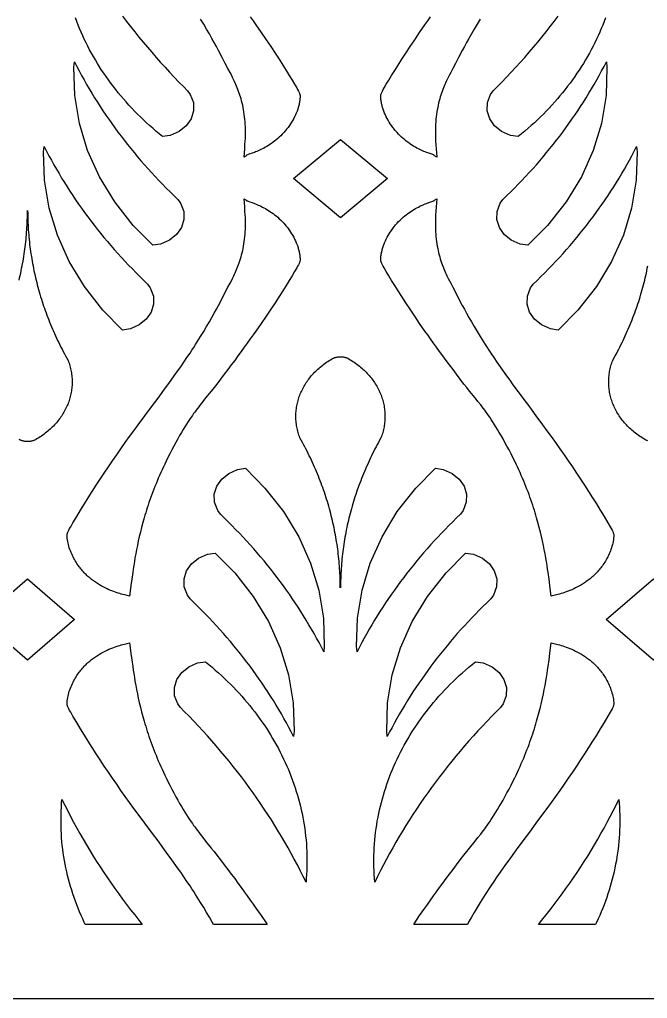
# Model space of a CAD drawing. Extents: x -412 to 412, y -418 to 418.
# Drawn here: x -3.2 to 251, y -417.5 to -21.1 of the extents above; entities that cross this region are included whole.
import ezdxf

# ---------------------------------------------------------------- set-up
doc = ezdxf.new("R2010")
doc.units = 0
doc.layers.add('LAYER_1', color=18, linetype='CONTINUOUS')

msp = doc.modelspace()

# ---------------------------------------------------------------- linework, layer by layer
at = {"layer": 'LAYER_1'}
for points in [[(-412.5, -417.5), (412.5, -417.5), (412.5, 417.5), (-412.5, 417.5)], [(19.93, -40.05), (20.9, -41.88), (21.89, -43.7), (22.9, -45.52), (23.93, -47.33), (24.98, -49.13), (26.06, -50.92), (27.15, -52.7), (28.26, -54.47), (29.4, -56.23), (30.55, -57.98), (31.72, -59.72), (32.92, -61.46), (34.13, -63.18), (35.37, -64.89), (36.62, -66.6), (37.89, -68.29), (39.19, -69.97), (40.5, -71.64), (41.83, -73.3), (43.18, -74.96), (44.55, -76.6), (45.94, -78.22), (47.35, -79.84), (48.78, -81.45), (50.23, -83.04), (51.69, -84.63), (53.18, -86.2), (54.68, -87.76), (56.2, -89.31), (57.74, -90.85), (59.3, -92.37), (60.88, -93.96), (61.94, -95.43), (63.23, -98.76), (63.32, -102.07), (62.32, -105.27), (60.34, -108.13), (57.49, -110.44), (53.89, -112.01), (50.72, -112.48), (42.8, -104.5), (35.28, -94.92), (29.11, -84.76), (24.34, -74.12), (21, -63.11), (19.13, -51.82), (18.76, -40.36), (18.99, -38.2)], [(234.64, -40.36), (234.28, -51.82), (232.41, -63.11), (229.07, -74.12), (224.3, -84.76), (218.13, -94.92), (210.61, -104.5), (202.68, -112.48), (199.52, -112.01), (195.92, -110.44), (193.07, -108.13), (191.09, -105.27), (190.09, -102.07), (190.18, -98.76), (191.47, -95.43), (192.53, -93.96), (194.11, -92.37), (195.67, -90.85), (197.21, -89.31), (198.73, -87.76), (200.23, -86.2), (201.72, -84.63), (203.18, -83.04), (204.63, -81.45), (206.06, -79.84), (207.47, -78.22), (208.86, -76.6), (210.23, -74.96), (211.58, -73.3), (212.91, -71.64), (214.22, -69.97), (215.52, -68.29), (216.79, -66.6), (218.04, -64.89), (219.28, -63.18), (220.49, -61.46), (221.69, -59.72), (222.86, -57.98), (224.01, -56.23), (225.15, -54.47), (226.26, -52.7), (227.35, -50.92), (228.43, -49.13), (229.48, -47.33), (230.51, -45.52), (231.52, -43.7), (232.51, -41.88), (233.48, -40.05), (234.42, -38.2)], [(145.77, -85.48), (126.7, -101.39), (107.64, -85.48), (126.7, -69.57)], [(7.69, -74.36), (8.66, -76.19), (9.64, -78.02), (10.65, -79.83), (11.69, -81.64), (12.74, -83.44), (13.81, -85.23), (14.9, -87.01), (16.02, -88.78), (17.15, -90.54), (18.3, -92.3), (19.48, -94.04), (20.67, -95.77), (21.89, -97.49), (23.12, -99.21), (24.37, -100.91), (25.65, -102.6), (26.94, -104.29), (28.25, -105.96), (29.59, -107.62), (30.94, -109.27), (32.31, -110.91), (33.7, -112.54), (35.11, -114.16), (36.53, -115.76), (37.98, -117.36), (39.45, -118.94), (40.93, -120.51), (42.44, -122.08), (43.96, -123.62), (45.5, -125.16), (47.06, -126.69), (48.63, -128.27), (49.69, -129.75), (50.99, -133.07), (51.07, -136.39), (50.07, -139.59), (48.09, -142.45), (45.25, -144.76), (41.64, -146.32), (38.48, -146.79), (30.55, -138.81), (23.03, -129.23), (16.87, -119.07), (12.09, -108.44), (8.75, -97.42), (6.88, -86.14), (6.52, -74.67), (6.74, -72.52)], [(246.89, -74.67), (246.53, -86.14), (244.66, -97.42), (241.31, -108.44), (236.54, -119.07), (230.38, -129.23), (222.86, -138.81), (214.93, -146.79), (211.77, -146.32), (208.16, -144.76), (205.32, -142.45), (203.34, -139.59), (202.34, -136.39), (202.42, -133.07), (203.72, -129.75), (204.78, -128.27), (206.35, -126.69), (207.91, -125.16), (209.45, -123.62), (210.97, -122.08), (212.48, -120.51), (213.96, -118.94), (215.43, -117.36), (216.87, -115.76), (218.3, -114.16), (219.71, -112.54), (221.1, -110.91), (222.47, -109.27), (223.82, -107.62), (225.16, -105.96), (226.47, -104.29), (227.76, -102.6), (229.04, -100.91), (230.29, -99.21), (231.52, -97.49), (232.74, -95.77), (233.93, -94.04), (235.11, -92.3), (236.26, -90.54), (237.39, -88.78), (238.51, -87.01), (239.6, -85.23), (240.67, -83.44), (241.72, -81.64), (242.75, -79.83), (243.76, -78.02), (244.75, -76.19), (245.72, -74.36), (246.67, -72.52)], [(88.17, -93.91), (88.38, -94.04), (88.56, -94.16), (88.69, -94.26), (88.73, -94.31), (88.77, -94.35), (88.78, -94.39), (88.77, -94.42), (88.75, -94.45), (88.71, -94.47), (89.33, -94.66), (90.08, -94.9), (90.92, -95.19), (91.86, -95.54), (92.37, -95.73), (92.89, -95.95), (93.42, -96.18), (93.97, -96.43), (94.54, -96.7), (95.12, -96.99), (95.71, -97.3), (96.31, -97.63), (96.92, -97.99), (97.54, -98.36), (98.16, -98.76), (98.79, -99.19), (99.41, -99.64), (100.04, -100.11), (100.67, -100.61), (101.3, -101.14), (101.92, -101.7), (102.54, -102.28), (103.15, -102.9), (103.76, -103.55), (104.35, -104.22), (104.64, -104.57), (104.93, -104.93), (105.22, -105.3), (105.5, -105.67), (105.78, -106.06), (106.06, -106.45), (106.52, -107.12), (106.96, -107.82), (107.38, -108.52), (107.78, -109.24), (108.16, -109.97), (108.51, -110.72), (108.84, -111.47), (109.14, -112.23), (109.28, -112.61), (109.41, -113), (109.54, -113.38), (109.65, -113.77), (109.76, -114.16), (109.86, -114.55), (109.96, -114.95), (110.04, -115.34), (110.11, -115.73), (110.18, -116.13), (110.23, -116.52), (110.28, -116.92), (110.31, -117.31), (110.34, -117.71), (110.36, -118.11), (110.36, -118.5), (110.35, -118.68), (110.32, -118.88), (110.26, -119.09), (110.19, -119.31), (110.1, -119.55), (109.99, -119.81), (109.86, -120.08), (109.71, -120.36), (109.38, -120.97), (109, -121.63), (108.12, -123.14), (107.1, -124.85), (105.97, -126.72), (104.72, -128.75), (103.35, -130.93), (101.86, -133.26), (100.24, -135.75), (98.49, -138.39), (96.62, -141.18), (94.61, -144.11), (92.47, -147.2), (91.34, -148.79), (90.19, -150.42), (89, -152.09), (87.77, -153.79), (86.51, -155.53), (85.21, -157.3), (83.88, -159.11), (82.51, -160.95), (81.1, -162.83), (79.66, -164.74), (78.18, -166.69), (76.66, -168.66), (75.55, -170.09), (74.42, -171.5), (72.13, -174.31), (71, -175.72), (69.87, -177.14), (69.32, -177.86), (68.77, -178.57), (68.23, -179.3), (67.7, -180.02), (67.24, -180.67), (66.75, -181.38), (66.22, -182.15), (65.65, -183), (65.05, -183.91), (64.42, -184.9), (63.75, -185.95), (63.06, -187.08), (62.34, -188.27), (61.6, -189.54), (60.83, -190.88), (60.05, -192.3), (59.24, -193.78), (58.41, -195.34), (57.56, -196.98), (56.7, -198.69), (56.12, -199.88), (55.55, -201.06), (55, -202.23), (54.46, -203.39), (53.95, -204.54), (53.44, -205.69), (52.95, -206.83), (52.48, -207.95), (52.02, -209.07), (51.57, -210.19), (51.14, -211.29), (50.72, -212.38), (50.32, -213.47), (49.93, -214.54), (49.55, -215.61), (49.18, -216.67), (48.83, -217.71), (48.49, -218.75), (48.16, -219.78), (47.84, -220.8), (47.54, -221.81), (47.24, -222.81), (46.68, -224.78), (46.16, -226.71), (45.69, -228.6), (45.24, -230.44), (44.84, -232.24), (44.46, -234), (44.12, -235.72), (43.8, -237.38), (43.51, -239.01), (43.25, -240.58), (43, -242.11), (42.78, -243.59), (42.58, -245.02), (42.21, -247.74), (41.89, -250.24), (41.6, -252.54), (41.31, -254.61), (40.33, -254.38), (39.21, -254.1), (38.6, -253.93), (37.97, -253.75), (37.31, -253.56), (36.63, -253.35), (35.93, -253.11), (35.22, -252.86), (34.48, -252.59), (33.73, -252.29), (32.97, -251.97), (32.2, -251.63), (31.43, -251.26), (30.64, -250.86), (29.86, -250.43), (29.07, -249.98), (28.28, -249.49), (27.5, -248.97), (27.11, -248.7), (26.72, -248.42), (26.33, -248.14), (25.94, -247.84), (25.56, -247.54), (25.18, -247.22), (24.8, -246.9), (24.43, -246.57), (24.06, -246.23), (23.69, -245.87), (23.33, -245.51), (22.97, -245.14), (22.61, -244.76), (22.26, -244.37), (21.92, -243.97), (21.58, -243.56), (21.25, -243.14), (20.92, -242.71), (20.59, -242.27), (20.28, -241.81), (19.97, -241.35), (19.67, -240.88), (19.37, -240.39), (19.08, -239.89), (18.76, -239.3), (18.45, -238.71), (18.15, -238.11), (17.87, -237.49), (17.6, -236.88), (17.35, -236.25), (17.12, -235.62), (16.91, -234.99), (16.71, -234.35), (16.54, -233.71), (16.39, -233.06), (16.26, -232.41), (16.16, -231.76), (16.08, -231.11), (16.03, -230.45), (16.01, -229.8), (16.02, -229.61), (16.05, -229.4), (16.11, -229.17), (16.19, -228.94), (16.28, -228.68), (16.4, -228.41), (16.54, -228.12), (16.69, -227.82), (17.05, -227.18), (17.46, -226.47), (18.4, -224.86), (19.92, -222.31), (21.46, -219.77), (23.01, -217.23), (24.59, -214.71), (26.18, -212.2), (27.8, -209.69), (29.43, -207.2), (31.08, -204.71), (32.74, -202.23), (34.42, -199.76), (36.12, -197.3), (37.83, -194.85), (39.56, -192.41), (41.3, -189.98), (43.06, -187.56), (44.82, -185.14), (47.49, -181.54), (50.16, -177.94), (52.83, -174.34), (55.49, -170.74), (56.81, -168.93), (58.13, -167.12), (59.44, -165.3), (60.74, -163.48), (62.02, -161.66), (63.3, -159.82), (64.56, -157.98), (65.8, -156.13), (66.57, -154.97), (67.32, -153.84), (68.04, -152.72), (68.74, -151.62), (70.08, -149.48), (71.34, -147.41), (72.51, -145.43), (73.62, -143.54), (74.65, -141.72), (75.61, -140), (76.5, -138.36), (77.33, -136.81), (78.82, -133.98), (80.09, -131.53), (81.17, -129.46), (82.03, -127.85), (82.53, -126.91), (83.05, -125.89), (83.58, -124.79), (83.86, -124.21), (84.13, -123.6), (84.4, -122.98), (84.68, -122.33), (84.95, -121.66), (85.22, -120.97), (85.48, -120.25), (85.74, -119.52), (85.99, -118.76), (86.24, -117.98), (86.47, -117.18), (86.7, -116.36), (86.92, -115.51), (87.12, -114.64), (87.31, -113.75), (87.49, -112.84), (87.65, -111.9), (87.79, -110.94), (87.92, -109.96), (88.03, -108.96), (88.11, -107.93), (88.18, -106.88), (88.22, -106.05), (88.24, -105.23), (88.26, -104.4), (88.26, -103.57), (88.24, -102.74), (88.22, -101.92), (88.2, -101.09), (88.16, -100.26), (88.06, -98.61), (87.95, -96.95), (87.69, -93.65)], [(165.46, -96.95), (165.34, -98.61), (165.25, -100.26), (165.21, -101.09), (165.18, -101.92), (165.16, -102.74), (165.15, -103.57), (165.15, -104.4), (165.16, -105.23), (165.19, -106.05), (165.23, -106.88), (165.29, -107.93), (165.38, -108.96), (165.49, -109.96), (165.62, -110.94), (165.76, -111.9), (165.92, -112.84), (166.1, -113.75), (166.29, -114.64), (166.49, -115.51), (166.71, -116.36), (166.93, -117.18), (167.17, -117.98), (167.42, -118.76), (167.67, -119.52), (167.93, -120.25), (168.19, -120.97), (168.46, -121.66), (168.73, -122.33), (169, -122.98), (169.28, -123.6), (169.55, -124.21), (169.83, -124.79), (170.36, -125.89), (170.88, -126.91), (171.38, -127.85), (172.24, -129.46), (173.32, -131.53), (174.59, -133.98), (176.07, -136.81), (176.91, -138.36), (177.8, -140), (178.76, -141.72), (179.79, -143.54), (180.89, -145.43), (182.07, -147.41), (183.33, -149.48), (184.67, -151.62), (185.37, -152.72), (186.09, -153.84), (186.84, -154.97), (187.6, -156.13), (188.85, -157.98), (190.11, -159.82), (191.39, -161.66), (192.67, -163.48), (193.97, -165.3), (195.28, -167.12), (196.59, -168.93), (197.92, -170.74), (200.58, -174.34), (203.25, -177.94), (205.92, -181.54), (208.58, -185.14), (210.35, -187.56), (212.11, -189.98), (213.85, -192.41), (215.58, -194.85), (217.29, -197.3), (218.99, -199.76), (220.67, -202.23), (222.33, -204.71), (223.98, -207.2), (225.61, -209.69), (227.23, -212.2), (228.82, -214.71), (230.4, -217.23), (231.95, -219.77), (233.49, -222.31), (235.01, -224.86), (235.95, -226.47), (236.36, -227.18), (236.72, -227.82), (236.87, -228.12), (237.01, -228.41), (237.12, -228.68), (237.22, -228.94), (237.3, -229.17), (237.36, -229.4), (237.39, -229.61), (237.4, -229.8), (237.38, -230.45), (237.33, -231.11), (237.25, -231.76), (237.15, -232.41), (237.02, -233.06), (236.87, -233.71), (236.7, -234.35), (236.5, -234.99), (236.29, -235.62), (236.06, -236.25), (235.81, -236.88), (235.54, -237.49), (235.26, -238.11), (234.96, -238.71), (234.65, -239.3), (234.33, -239.89), (234.04, -240.39), (233.74, -240.88), (233.44, -241.35), (233.13, -241.81), (232.82, -242.27), (232.49, -242.71), (232.16, -243.14), (231.83, -243.56), (231.49, -243.97), (231.14, -244.37), (230.79, -244.76), (230.44, -245.14), (230.08, -245.51), (229.72, -245.87), (229.35, -246.23), (228.98, -246.57), (228.6, -246.9), (228.23, -247.22), (227.85, -247.54), (227.46, -247.84), (227.08, -248.14), (226.69, -248.42), (226.3, -248.7), (225.91, -248.97), (225.13, -249.49), (224.34, -249.98), (223.55, -250.43), (222.77, -250.86), (221.98, -251.26), (221.21, -251.63), (220.44, -251.97), (219.68, -252.29), (218.93, -252.59), (218.19, -252.86), (217.48, -253.11), (216.78, -253.35), (216.1, -253.56), (215.44, -253.75), (214.81, -253.93), (214.2, -254.1), (213.08, -254.38), (212.09, -254.61), (211.81, -252.54), (211.52, -250.24), (211.2, -247.74), (210.83, -245.02), (210.63, -243.59), (210.4, -242.11), (210.16, -240.58), (209.9, -239.01), (209.61, -237.38), (209.29, -235.72), (208.95, -234), (208.57, -232.24), (208.16, -230.44), (207.72, -228.6), (207.24, -226.71), (206.73, -224.78), (206.17, -222.81), (205.87, -221.81), (205.57, -220.8), (205.25, -219.78), (204.92, -218.75), (204.58, -217.71), (204.22, -216.67), (203.86, -215.61), (203.48, -214.54), (203.09, -213.47), (202.69, -212.38), (202.27, -211.29), (201.84, -210.19), (201.39, -209.07), (200.93, -207.95), (200.46, -206.83), (199.97, -205.69), (199.46, -204.54), (198.94, -203.39), (198.41, -202.23), (197.86, -201.06), (197.29, -199.88), (196.71, -198.69), (195.85, -196.98), (195, -195.34), (194.17, -193.78), (193.36, -192.3), (192.57, -190.88), (191.81, -189.54), (191.06, -188.27), (190.35, -187.08), (189.66, -185.95), (188.99, -184.9), (188.36, -183.91), (187.76, -183), (187.19, -182.15), (186.66, -181.38), (186.16, -180.67), (185.71, -180.02), (185.18, -179.3), (184.64, -178.57), (184.09, -177.86), (183.54, -177.14), (182.41, -175.72), (181.28, -174.31), (178.99, -171.5), (177.86, -170.09), (176.75, -168.66), (175.23, -166.69), (173.75, -164.74), (172.31, -162.83), (170.9, -160.95), (169.53, -159.11), (168.2, -157.3), (166.9, -155.53), (165.64, -153.79), (164.41, -152.09), (163.22, -150.42), (162.06, -148.79), (160.94, -147.2), (158.8, -144.11), (156.79, -141.18), (154.92, -138.39), (153.17, -135.75), (151.55, -133.26), (150.06, -130.93), (148.69, -128.75), (147.44, -126.72), (146.31, -124.85), (145.29, -123.14), (144.41, -121.63), (144.03, -120.97), (143.69, -120.36), (143.55, -120.08), (143.42, -119.81), (143.31, -119.55), (143.22, -119.31), (143.15, -119.09), (143.09, -118.88), (143.06, -118.68), (143.05, -118.5), (143.05, -118.11), (143.07, -117.71), (143.09, -117.31), (143.13, -116.92), (143.18, -116.52), (143.23, -116.13), (143.3, -115.73), (143.37, -115.34), (143.45, -114.95), (143.55, -114.55), (143.65, -114.16), (143.75, -113.77), (143.87, -113.38), (144, -113), (144.13, -112.61), (144.27, -112.23), (144.57, -111.47), (144.9, -110.72), (145.25, -109.97), (145.63, -109.24), (146.03, -108.52), (146.45, -107.82), (146.89, -107.12), (147.35, -106.45), (147.62, -106.06), (147.9, -105.67), (148.19, -105.3), (148.48, -104.93), (148.77, -104.57), (149.06, -104.22), (149.65, -103.55), (150.26, -102.9), (150.87, -102.28), (151.49, -101.7), (152.11, -101.14), (152.74, -100.61), (153.37, -100.11), (153.99, -99.64), (154.62, -99.19), (155.25, -98.76), (155.87, -98.36), (156.49, -97.99), (157.1, -97.63), (157.7, -97.3), (158.29, -96.99), (158.87, -96.7), (159.43, -96.43), (159.99, -96.18), (160.52, -95.95), (161.04, -95.73), (161.54, -95.54), (162.49, -95.19), (163.33, -94.9), (164.08, -94.66), (164.7, -94.47), (164.66, -94.45), (164.63, -94.42), (164.63, -94.39), (164.64, -94.35), (164.67, -94.31), (164.72, -94.26), (164.85, -94.16), (165.03, -94.04), (165.24, -93.91), (165.71, -93.65)], [(0.05, -99.5), (0.05, -99.7), (0.04, -99.35), (0.04, -98.37)], [(127.37, -157.68), (127.59, -157.69), (127.81, -157.71), (128.03, -157.73), (128.25, -157.77), (128.46, -157.81), (128.68, -157.86), (128.89, -157.92), (129.1, -157.99), (129.3, -158.07), (129.5, -158.16), (129.7, -158.25), (129.89, -158.36), (130.08, -158.47), (130.66, -158.81), (131.22, -159.15), (131.77, -159.51), (132.31, -159.87), (132.84, -160.24), (133.36, -160.62), (133.87, -161.01), (134.37, -161.4), (134.86, -161.8), (135.34, -162.21), (135.81, -162.62), (136.26, -163.05), (136.71, -163.48), (137.14, -163.91), (137.56, -164.35), (137.97, -164.8), (138.37, -165.25), (138.76, -165.71), (139.13, -166.18), (139.5, -166.65), (139.85, -167.13), (140.19, -167.61), (140.52, -168.1), (140.84, -168.59), (141.15, -169.09), (141.44, -169.59), (141.72, -170.1), (141.99, -170.61), (142.25, -171.12), (142.49, -171.64), (142.73, -172.16), (142.95, -172.69), (143.16, -173.22), (143.35, -173.75), (143.54, -174.29), (143.71, -174.83), (143.87, -175.37), (144.01, -175.91), (144.14, -176.46), (144.26, -177.01), (144.37, -177.56), (144.46, -178.12), (144.54, -178.67), (144.61, -179.23), (144.67, -179.79), (144.71, -180.35), (144.73, -180.91), (144.75, -181.47), (144.75, -182.04), (144.74, -182.6), (144.71, -183.17), (144.67, -183.73), (144.62, -184.3), (144.55, -184.87), (144.47, -185.43), (144.37, -186), (144.27, -186.57), (144.14, -187.13), (144, -187.7), (143.85, -188.26), (143.69, -188.82), (143.51, -189.38), (143.31, -189.94), (143.1, -190.5), (142.6, -191.39), (142.11, -192.29), (141.63, -193.18), (141.15, -194.08), (140.68, -194.98), (140.22, -195.89), (139.76, -196.79), (139.32, -197.7), (138.88, -198.61), (138.45, -199.53), (138.02, -200.44), (137.61, -201.36), (137.2, -202.28), (136.8, -203.2), (136.41, -204.12), (136.02, -205.05), (135.64, -205.98), (135.27, -206.91), (134.91, -207.84), (134.55, -208.77), (134.21, -209.71), (133.87, -210.64), (133.54, -211.58), (133.21, -212.52), (132.9, -213.47), (132.59, -214.41), (132.29, -215.36), (132, -216.3), (131.71, -217.25), (131.43, -218.2), (131.17, -219.16), (130.9, -220.11), (130.65, -221.07), (130.41, -222.02), (130.17, -222.98), (129.94, -223.94), (129.72, -224.9), (129.5, -225.86), (129.3, -226.83), (129.1, -227.79), (128.91, -228.76), (128.72, -229.72), (128.55, -230.69), (128.38, -231.66), (128.23, -232.63), (128.07, -233.6), (127.93, -234.57), (127.8, -235.55), (127.67, -236.52), (127.55, -237.5), (127.44, -238.47), (127.34, -239.45), (127.24, -240.43), (127.16, -241.41), (127.08, -242.39), (127.01, -243.37), (126.95, -244.35), (126.89, -245.33), (126.84, -246.31), (126.81, -247.29), (126.78, -248.27), (126.75, -249.26), (126.75, -249.9), (126.74, -248.96), (126.73, -247.82), (126.7, -246.69), (126.68, -247.82), (126.66, -248.96), (126.66, -249.9), (126.65, -249.26), (126.63, -248.27), (126.6, -247.29), (126.56, -246.31), (126.52, -245.33), (126.46, -244.35), (126.4, -243.37), (126.33, -242.39), (126.25, -241.41), (126.17, -240.43), (126.07, -239.45), (125.97, -238.47), (125.86, -237.5), (125.74, -236.52), (125.61, -235.55), (125.48, -234.57), (125.33, -233.6), (125.18, -232.63), (125.03, -231.66), (124.86, -230.69), (124.68, -229.72), (124.5, -228.76), (124.31, -227.79), (124.11, -226.83), (123.91, -225.86), (123.69, -224.9), (123.47, -223.94), (123.24, -222.98), (123, -222.02), (122.76, -221.07), (122.5, -220.11), (122.24, -219.16), (121.97, -218.2), (121.7, -217.25), (121.41, -216.3), (121.12, -215.36), (120.82, -214.41), (120.51, -213.47), (120.2, -212.52), (119.87, -211.58), (119.54, -210.64), (119.2, -209.71), (118.85, -208.77), (118.5, -207.84), (118.14, -206.91), (117.77, -205.98), (117.39, -205.05), (117, -204.12), (116.61, -203.2), (116.21, -202.28), (115.8, -201.36), (115.39, -200.44), (114.96, -199.53), (114.53, -198.61), (114.09, -197.7), (113.64, -196.79), (113.19, -195.89), (112.73, -194.98), (112.26, -194.08), (111.78, -193.18), (111.3, -192.29), (110.8, -191.39), (110.3, -190.5), (110.1, -189.94), (109.9, -189.38), (109.72, -188.82), (109.56, -188.26), (109.4, -187.7), (109.27, -187.13), (109.14, -186.57), (109.03, -186), (108.94, -185.43), (108.86, -184.87), (108.79, -184.3), (108.74, -183.73), (108.7, -183.17), (108.67, -182.6), (108.66, -182.04), (108.66, -181.47), (108.67, -180.91), (108.7, -180.35), (108.74, -179.79), (108.8, -179.23), (108.87, -178.67), (108.95, -178.12), (109.04, -177.56), (109.15, -177.01), (109.27, -176.46), (109.4, -175.91), (109.54, -175.37), (109.7, -174.83), (109.87, -174.29), (110.06, -173.75), (110.25, -173.22), (110.46, -172.69), (110.68, -172.16), (110.91, -171.64), (111.16, -171.12), (111.42, -170.61), (111.69, -170.1), (111.97, -169.59), (112.26, -169.09), (112.57, -168.59), (112.89, -168.1), (113.22, -167.61), (113.56, -167.13), (113.91, -166.65), (114.28, -166.18), (114.65, -165.71), (115.04, -165.25), (115.44, -164.8), (115.85, -164.35), (116.27, -163.91), (116.7, -163.48), (117.15, -163.05), (117.6, -162.62), (118.07, -162.21), (118.55, -161.8), (119.04, -161.4), (119.53, -161.01), (120.04, -160.62), (120.56, -160.24), (121.1, -159.87), (121.64, -159.51), (122.19, -159.15), (122.75, -158.81), (123.33, -158.47), (123.51, -158.36), (123.71, -158.25), (123.9, -158.16), (124.11, -158.07), (124.31, -157.99), (124.52, -157.92), (124.73, -157.86), (124.95, -157.81), (125.16, -157.77), (125.38, -157.73), (125.6, -157.71), (125.82, -157.69), (126.04, -157.68), (126.26, -157.68), (126.48, -157.69), (126.7, -157.7), (126.93, -157.69), (127.15, -157.68)], [(96.16, -210.79), (103.68, -220.36), (109.84, -230.52), (114.62, -241.16), (117.96, -252.17), (119.83, -263.46), (120.19, -274.92), (119.97, -277.08), (119.02, -275.24), (118.05, -273.4), (117.06, -271.58), (116.05, -269.76), (115.02, -267.95), (113.97, -266.15), (112.9, -264.36), (111.81, -262.58), (110.69, -260.81), (109.56, -259.05), (108.41, -257.3), (107.23, -255.56), (106.04, -253.82), (104.82, -252.1), (103.59, -250.39), (102.34, -248.68), (101.06, -246.99), (99.77, -245.31), (98.46, -243.64), (97.12, -241.98), (95.77, -240.33), (94.4, -238.69), (93.01, -237.06), (91.6, -235.44), (90.17, -233.83), (88.73, -232.24), (87.26, -230.65), (85.78, -229.08), (84.27, -227.52), (82.75, -225.97), (81.21, -224.43), (79.65, -222.91), (78.08, -221.32), (77.02, -219.85), (75.72, -216.52), (75.64, -213.21), (76.64, -210.01), (78.62, -207.15), (81.46, -204.84), (85.07, -203.27), (88.23, -202.8)], [(168.34, -203.27), (171.94, -204.84), (174.79, -207.15), (176.77, -210.01), (177.77, -213.21), (177.68, -216.52), (176.39, -219.85), (175.33, -221.32), (173.76, -222.91), (172.2, -224.43), (170.66, -225.97), (169.13, -227.52), (167.63, -229.08), (166.15, -230.65), (164.68, -232.24), (163.23, -233.83), (161.81, -235.44), (160.4, -237.06), (159.01, -238.69), (157.64, -240.33), (156.28, -241.98), (154.95, -243.64), (153.64, -245.31), (152.35, -246.99), (151.07, -248.68), (149.82, -250.39), (148.59, -252.1), (147.37, -253.82), (146.18, -255.56), (145, -257.3), (143.85, -259.05), (142.72, -260.81), (141.6, -262.58), (140.51, -264.36), (139.44, -266.15), (138.39, -267.95), (137.35, -269.76), (136.34, -271.58), (135.35, -273.4), (134.39, -275.24), (133.44, -277.08), (133.22, -274.92), (133.58, -263.46), (135.45, -252.17), (138.79, -241.16), (143.57, -230.52), (149.73, -220.36), (157.25, -210.79), (165.18, -202.8)], [(83.91, -245.1), (91.43, -254.68), (97.6, -264.84), (102.37, -275.47), (105.71, -286.49), (107.58, -297.77), (107.95, -309.24), (107.72, -311.39), (106.78, -309.55), (105.81, -307.72), (104.82, -305.89), (103.81, -304.08), (102.78, -302.27), (101.73, -300.47), (100.65, -298.68), (99.56, -296.9), (98.45, -295.13), (97.31, -293.37), (96.16, -291.61), (94.99, -289.87), (93.79, -288.14), (92.58, -286.41), (91.34, -284.7), (90.09, -283), (88.82, -281.31), (87.52, -279.62), (86.21, -277.95), (84.88, -276.29), (83.53, -274.64), (82.16, -273), (80.77, -271.37), (79.36, -269.75), (77.93, -268.15), (76.48, -266.55), (75.02, -264.97), (73.53, -263.4), (72.03, -261.83), (70.51, -260.29), (68.97, -258.75), (67.41, -257.22), (65.83, -255.64), (64.77, -254.16), (63.48, -250.84), (63.39, -247.52), (64.39, -244.32), (66.37, -241.46), (69.22, -239.15), (72.82, -237.59), (75.99, -237.12)], [(180.59, -237.59), (184.19, -239.15), (187.04, -241.46), (189.02, -244.32), (190.02, -247.52), (189.93, -250.84), (188.64, -254.16), (187.58, -255.64), (186, -257.22), (184.44, -258.75), (182.9, -260.29), (181.38, -261.83), (179.88, -263.4), (178.39, -264.97), (176.93, -266.55), (175.48, -268.15), (174.05, -269.75), (172.64, -271.37), (171.25, -273), (169.88, -274.64), (168.53, -276.29), (167.2, -277.95), (165.89, -279.62), (164.59, -281.31), (163.32, -283), (162.06, -284.7), (160.83, -286.41), (159.62, -288.14), (158.42, -289.87), (157.25, -291.61), (156.09, -293.37), (154.96, -295.13), (153.85, -296.9), (152.76, -298.68), (151.68, -300.47), (150.63, -302.27), (149.6, -304.08), (148.59, -305.89), (147.6, -307.72), (146.63, -309.55), (145.69, -311.39), (145.46, -309.24), (145.83, -297.77), (147.7, -286.49), (151.04, -275.47), (155.81, -264.84), (161.98, -254.68), (169.5, -245.1), (177.42, -237.12)], [(19.01, -264.03), (19.01, -264.03), (19.01, -264.04), (19.01, -264.05), (19.01, -264.05), (-0.05, -280.47), (-19.11, -264.05), (-19.1, -264.05), (-19.11, -264.04), (-19.1, -264.03), (-19.11, -264.03), (-0.05, -247.61)], [(272.52, -264.03), (272.51, -264.03), (272.52, -264.04), (272.51, -264.05), (272.52, -264.05), (253.46, -280.47), (234.4, -264.05), (234.4, -264.05), (234.4, -264.04), (234.4, -264.03), (234.4, -264.03), (253.46, -247.61)], [(126.67, -250.24), (126.67, -251.22), (126.66, -250.09), (126.66, -249.9)], [(126.75, -250.09), (126.73, -251.22), (126.74, -250.24), (126.75, -249.9)], [(41.6, -275.54), (41.89, -277.84), (42.21, -280.35), (42.58, -283.06), (42.78, -284.49), (43, -285.97), (43.25, -287.5), (43.51, -289.07), (43.8, -290.7), (44.12, -292.36), (44.46, -294.08), (44.84, -295.84), (45.24, -297.64), (45.69, -299.48), (46.16, -301.37), (46.68, -303.3), (47.24, -305.27), (47.54, -306.27), (47.84, -307.28), (48.16, -308.3), (48.49, -309.33), (48.83, -310.37), (49.18, -311.41), (49.55, -312.47), (49.93, -313.54), (50.32, -314.61), (50.72, -315.7), (51.14, -316.79), (51.57, -317.89), (52.02, -319.01), (52.48, -320.13), (52.95, -321.26), (53.44, -322.39), (53.95, -323.54), (54.46, -324.69), (55, -325.85), (55.55, -327.03), (56.12, -328.2), (56.7, -329.39), (57.56, -331.1), (58.41, -332.74), (59.24, -334.3), (60.05, -335.79), (60.83, -337.2), (61.6, -338.54), (62.34, -339.81), (63.06, -341), (63.75, -342.13), (64.42, -343.18), (65.05, -344.17), (65.65, -345.08), (66.22, -345.93), (66.75, -346.7), (67.24, -347.41), (67.7, -348.06), (68.23, -348.78), (68.77, -349.51), (69.32, -350.23), (69.87, -350.94), (71, -352.36), (72.13, -353.77), (74.42, -356.58), (75.55, -357.99), (76.66, -359.42), (78.18, -361.4), (79.66, -363.34), (81.1, -365.25), (82.51, -367.13), (83.88, -368.97), (85.21, -370.78), (86.51, -372.55), (87.77, -374.29), (89, -375.99), (90.19, -377.66), (91.34, -379.29), (92.47, -380.88), (94.61, -383.97), (96.62, -386.9), (97.02, -387.5), (75.28, -387.5), (74.65, -386.36), (73.62, -384.54), (72.51, -382.65), (71.34, -380.67), (70.08, -378.6), (68.74, -376.46), (68.04, -375.36), (67.32, -374.25), (66.57, -373.11), (65.8, -371.95), (64.56, -370.1), (63.3, -368.26), (62.02, -366.42), (60.74, -364.6), (59.44, -362.78), (58.13, -360.96), (56.81, -359.15), (55.49, -357.34), (52.83, -353.74), (50.16, -350.14), (47.49, -346.54), (44.82, -342.94), (43.06, -340.52), (41.3, -338.1), (39.56, -335.67), (37.83, -333.23), (36.12, -330.78), (34.42, -328.32), (32.74, -325.85), (31.08, -323.37), (29.43, -320.89), (27.8, -318.39), (26.18, -315.89), (24.59, -313.37), (23.01, -310.85), (21.46, -308.31), (19.92, -305.77), (18.4, -303.22), (17.46, -301.61), (17.05, -300.9), (16.69, -300.26), (16.54, -299.96), (16.4, -299.67), (16.28, -299.4), (16.19, -299.15), (16.11, -298.91), (16.05, -298.68), (16.02, -298.47), (16.01, -298.28), (16.03, -297.63), (16.08, -296.97), (16.16, -296.32), (16.26, -295.67), (16.39, -295.02), (16.54, -294.37), (16.71, -293.73), (16.91, -293.09), (17.12, -292.46), (17.35, -291.83), (17.6, -291.2), (17.87, -290.59), (18.15, -289.97), (18.45, -289.37), (18.76, -288.78), (19.08, -288.19), (19.37, -287.69), (19.67, -287.21), (19.97, -286.73), (20.28, -286.27), (20.59, -285.81), (20.92, -285.37), (21.25, -284.94), (21.58, -284.52), (21.92, -284.11), (22.26, -283.71), (22.61, -283.32), (22.97, -282.94), (23.33, -282.57), (23.69, -282.21), (24.06, -281.86), (24.43, -281.51), (24.8, -281.18), (25.18, -280.86), (25.56, -280.55), (25.94, -280.24), (26.33, -279.94), (26.72, -279.66), (27.11, -279.38), (27.5, -279.11), (28.28, -278.59), (29.07, -278.1), (29.86, -277.65), (30.64, -277.22), (31.43, -276.83), (32.2, -276.45), (32.97, -276.11), (33.73, -275.79), (34.48, -275.49), (35.22, -275.22), (35.93, -274.97), (36.63, -274.73), (37.31, -274.52), (37.97, -274.33), (38.6, -274.15), (39.21, -273.99), (40.33, -273.7), (41.31, -273.47)], [(213.08, -273.7), (214.2, -273.99), (214.81, -274.15), (215.44, -274.33), (216.1, -274.52), (216.78, -274.73), (217.48, -274.97), (218.19, -275.22), (218.93, -275.49), (219.68, -275.79), (220.44, -276.11), (221.21, -276.45), (221.98, -276.83), (222.77, -277.22), (223.55, -277.65), (224.34, -278.1), (225.13, -278.59), (225.91, -279.11), (226.3, -279.38), (226.69, -279.66), (227.08, -279.94), (227.46, -280.24), (227.85, -280.55), (228.23, -280.86), (228.6, -281.18), (228.98, -281.51), (229.35, -281.86), (229.72, -282.21), (230.08, -282.57), (230.44, -282.94), (230.79, -283.32), (231.14, -283.71), (231.49, -284.11), (231.83, -284.52), (232.16, -284.94), (232.49, -285.37), (232.82, -285.81), (233.13, -286.27), (233.44, -286.73), (233.74, -287.21), (234.04, -287.69), (234.33, -288.19), (234.65, -288.78), (234.96, -289.37), (235.26, -289.97), (235.54, -290.59), (235.81, -291.2), (236.06, -291.83), (236.29, -292.46), (236.5, -293.09), (236.7, -293.73), (236.87, -294.37), (237.02, -295.02), (237.15, -295.67), (237.25, -296.32), (237.33, -296.97), (237.38, -297.63), (237.4, -298.28), (237.39, -298.47), (237.36, -298.68), (237.3, -298.91), (237.22, -299.15), (237.12, -299.4), (237.01, -299.67), (236.87, -299.96), (236.72, -300.26), (236.36, -300.9), (235.95, -301.61), (235.01, -303.22), (233.49, -305.77), (231.95, -308.31), (230.4, -310.85), (228.82, -313.37), (227.23, -315.89), (225.61, -318.39), (223.98, -320.89), (222.33, -323.37), (220.67, -325.85), (218.99, -328.32), (217.29, -330.78), (215.58, -333.23), (213.85, -335.67), (212.11, -338.1), (210.35, -340.52), (208.58, -342.94), (205.92, -346.54), (203.25, -350.14), (200.58, -353.74), (197.92, -357.34), (196.59, -359.15), (195.28, -360.96), (193.97, -362.78), (192.67, -364.6), (191.39, -366.42), (190.11, -368.26), (188.85, -370.1), (187.6, -371.95), (186.84, -373.11), (186.09, -374.25), (185.37, -375.36), (184.67, -376.46), (183.33, -378.6), (182.07, -380.67), (180.89, -382.65), (179.79, -384.54), (178.76, -386.36), (178.13, -387.5), (156.39, -387.5), (156.79, -386.9), (158.8, -383.97), (160.94, -380.88), (162.06, -379.29), (163.22, -377.66), (164.41, -375.99), (165.64, -374.29), (166.9, -372.55), (168.2, -370.78), (169.53, -368.97), (170.9, -367.13), (172.31, -365.25), (173.75, -363.34), (175.23, -361.4), (176.75, -359.42), (177.86, -357.99), (178.99, -356.58), (181.28, -353.77), (182.41, -352.36), (183.54, -350.94), (184.09, -350.23), (184.64, -349.51), (185.18, -348.78), (185.71, -348.06), (186.16, -347.41), (186.66, -346.7), (187.19, -345.93), (187.76, -345.08), (188.36, -344.17), (188.99, -343.18), (189.66, -342.13), (190.35, -341), (191.06, -339.81), (191.81, -338.54), (192.57, -337.2), (193.36, -335.79), (194.17, -334.3), (195, -332.74), (195.85, -331.1), (196.71, -329.39), (197.29, -328.2), (197.86, -327.03), (198.41, -325.85), (198.94, -324.69), (199.46, -323.54), (199.97, -322.39), (200.46, -321.26), (200.93, -320.13), (201.39, -319.01), (201.84, -317.89), (202.27, -316.79), (202.69, -315.7), (203.09, -314.61), (203.48, -313.54), (203.86, -312.47), (204.22, -311.41), (204.58, -310.37), (204.92, -309.33), (205.25, -308.3), (205.57, -307.28), (205.87, -306.27), (206.17, -305.27), (206.73, -303.3), (207.24, -301.37), (207.72, -299.48), (208.16, -297.64), (208.57, -295.84), (208.95, -294.08), (209.29, -292.36), (209.61, -290.7), (209.9, -289.07), (210.16, -287.5), (210.4, -285.97), (210.63, -284.49), (210.83, -283.06), (211.2, -280.35), (211.52, -277.84), (211.81, -275.54), (212.09, -273.47)], [(73.39, -282.26), (74.71, -283.37), (76.02, -284.49), (77.3, -285.62), (78.56, -286.77), (79.8, -287.93), (81.01, -289.1), (82.21, -290.29), (83.39, -291.49), (84.54, -292.7), (85.67, -293.92), (86.79, -295.15), (87.88, -296.4), (88.95, -297.66), (89.99, -298.92), (91.02, -300.2), (92.02, -301.49), (93, -302.79), (93.96, -304.1), (94.9, -305.42), (95.81, -306.75), (96.71, -308.09), (97.58, -309.44), (98.42, -310.8), (99.25, -312.17), (100.05, -313.54), (100.83, -314.93), (101.59, -316.32), (102.32, -317.73), (103.03, -319.14), (103.72, -320.55), (104.38, -321.98), (105.02, -323.41), (105.64, -324.85), (106.23, -326.3), (106.8, -327.75), (107.35, -329.21), (107.87, -330.68), (108.37, -332.15), (108.84, -333.63), (109.29, -335.12), (109.72, -336.61), (110.12, -338.1), (110.5, -339.61), (110.85, -341.11), (111.18, -342.62), (111.48, -344.14), (111.76, -345.66), (112.01, -347.18), (112.24, -348.71), (112.45, -350.24), (112.63, -351.78), (112.78, -353.32), (112.91, -354.86), (113.01, -356.4), (113.09, -357.95), (113.14, -359.5), (113.16, -361.05), (113.16, -362.61), (113.14, -364.16), (113.09, -365.72), (113.01, -367.28), (112.9, -368.84), (112.77, -370.4), (111.63, -368.06), (110.46, -365.73), (109.27, -363.41), (108.04, -361.09), (106.79, -358.79), (105.52, -356.5), (104.22, -354.23), (102.89, -351.96), (101.54, -349.7), (100.16, -347.46), (98.75, -345.22), (97.32, -343), (95.87, -340.79), (94.38, -338.6), (92.88, -336.41), (91.34, -334.24), (89.79, -332.08), (88.2, -329.93), (86.6, -327.79), (84.96, -325.67), (83.31, -323.56), (81.62, -321.47), (79.92, -319.39), (78.19, -317.32), (76.43, -315.26), (74.65, -313.22), (72.85, -311.19), (71.02, -309.18), (69.17, -307.18), (67.29, -305.2), (65.39, -303.23), (63.47, -301.27), (61.9, -299.69), (60.84, -298.21), (59.54, -294.89), (59.46, -291.57), (60.46, -288.37), (62.44, -285.51), (65.28, -283.21), (68.89, -281.64), (72.05, -281.17)], [(184.52, -281.64), (188.13, -283.21), (190.97, -285.51), (192.95, -288.37), (193.95, -291.57), (193.87, -294.89), (192.57, -298.21), (191.51, -299.69), (189.94, -301.27), (188.01, -303.23), (186.12, -305.2), (184.24, -307.18), (182.39, -309.18), (180.56, -311.19), (178.76, -313.22), (176.98, -315.26), (175.22, -317.32), (173.49, -319.39), (171.79, -321.47), (170.1, -323.56), (168.45, -325.67), (166.81, -327.79), (165.21, -329.93), (163.62, -332.08), (162.07, -334.24), (160.53, -336.41), (159.03, -338.6), (157.54, -340.79), (156.09, -343), (154.66, -345.22), (153.25, -347.46), (151.87, -349.7), (150.52, -351.96), (149.19, -354.23), (147.89, -356.5), (146.61, -358.79), (145.37, -361.09), (144.14, -363.41), (142.95, -365.73), (141.78, -368.06), (140.64, -370.4), (140.51, -368.84), (140.4, -367.28), (140.32, -365.72), (140.27, -364.16), (140.25, -362.61), (140.25, -361.05), (140.27, -359.5), (140.32, -357.95), (140.4, -356.4), (140.5, -354.86), (140.63, -353.32), (140.78, -351.78), (140.96, -350.24), (141.17, -348.71), (141.39, -347.18), (141.65, -345.66), (141.93, -344.14), (142.23, -342.62), (142.56, -341.11), (142.91, -339.61), (143.29, -338.1), (143.69, -336.61), (144.11, -335.12), (144.56, -333.63), (145.04, -332.15), (145.54, -330.68), (146.06, -329.21), (146.61, -327.75), (147.18, -326.3), (147.77, -324.85), (148.39, -323.41), (149.03, -321.98), (149.69, -320.55), (150.38, -319.14), (151.09, -317.73), (151.82, -316.32), (152.58, -314.93), (153.36, -313.54), (154.16, -312.17), (154.98, -310.8), (155.83, -309.44), (156.7, -308.09), (157.59, -306.75), (158.51, -305.42), (159.45, -304.1), (160.41, -302.79), (161.39, -301.49), (162.39, -300.2), (163.42, -298.92), (164.46, -297.66), (165.53, -296.4), (166.62, -295.15), (167.73, -293.92), (168.87, -292.7), (170.02, -291.49), (171.2, -290.29), (172.4, -289.1), (173.61, -287.93), (174.85, -286.77), (176.11, -285.62), (177.39, -284.49), (178.69, -283.37), (180.02, -282.26), (181.36, -281.17)], [(15.08, -339.22), (16.25, -341.55), (17.44, -343.87), (18.67, -346.18), (19.91, -348.48), (21.19, -350.77), (22.49, -353.05), (23.82, -355.32), (25.17, -357.58), (26.55, -359.82), (27.96, -362.05), (29.39, -364.27), (30.84, -366.48), (32.33, -368.68), (33.83, -370.87), (35.37, -373.04), (36.92, -375.2), (38.51, -377.35), (40.11, -379.48), (41.75, -381.61), (43.4, -383.71), (45.09, -385.81), (46.47, -387.5), (23.37, -387.5), (22.99, -386.72), (22.33, -385.3), (21.69, -383.87), (21.07, -382.43), (20.48, -380.98), (19.91, -379.53), (19.36, -378.06), (18.84, -376.6), (18.34, -375.12), (17.87, -373.64), (17.42, -372.16), (16.99, -370.67), (16.59, -369.17), (16.21, -367.67), (15.86, -366.17), (15.53, -364.66), (15.23, -363.14), (14.95, -361.62), (14.69, -360.1), (14.47, -358.57), (14.26, -357.04), (14.08, -355.5), (13.93, -353.96), (13.8, -352.42), (13.7, -350.88), (13.62, -349.33), (13.57, -347.78), (13.55, -346.23), (13.55, -344.67), (13.57, -343.12), (13.62, -341.56), (13.7, -340), (13.81, -338.44), (13.94, -336.88)], [(239.6, -338.44), (239.71, -340), (239.78, -341.56), (239.84, -343.12), (239.86, -344.67), (239.86, -346.23), (239.84, -347.78), (239.79, -349.33), (239.71, -350.88), (239.61, -352.42), (239.48, -353.96), (239.33, -355.5), (239.15, -357.04), (238.94, -358.57), (238.71, -360.1), (238.46, -361.62), (238.18, -363.14), (237.88, -364.66), (237.55, -366.17), (237.2, -367.67), (236.82, -369.17), (236.42, -370.67), (235.99, -372.16), (235.54, -373.64), (235.07, -375.12), (234.57, -376.6), (234.05, -378.06), (233.5, -379.53), (232.93, -380.98), (232.34, -382.43), (231.72, -383.87), (231.08, -385.3), (230.42, -386.72), (230.04, -387.5), (206.94, -387.5), (208.32, -385.81), (210, -383.71), (211.66, -381.61), (213.29, -379.48), (214.9, -377.35), (216.49, -375.2), (218.04, -373.04), (219.58, -370.87), (221.08, -368.68), (222.57, -366.48), (224.02, -364.27), (225.45, -362.05), (226.86, -359.82), (228.24, -357.58), (229.59, -355.32), (230.92, -353.05), (232.22, -350.77), (233.49, -348.48), (234.74, -346.18), (235.96, -343.87), (237.16, -341.55), (238.33, -339.22), (239.47, -336.88)]]:
    msp.add_lwpolyline(points, close=True, dxfattribs=at)
for points in [[(38.51, -19.67), (40.11, -21.8), (41.75, -23.92), (43.4, -26.03), (45.09, -28.13), (46.79, -30.21), (48.52, -32.28), (50.28, -34.33), (52.06, -36.37), (53.86, -38.4), (55.69, -40.41), (57.54, -42.41), (59.42, -44.4), (61.31, -46.37), (63.24, -48.32), (64.81, -49.91), (65.87, -51.38), (67.17, -54.71), (67.25, -58.02), (66.25, -61.22), (64.27, -64.08), (61.43, -66.39), (57.82, -67.96), (54.66, -68.43), (53.32, -67.34), (51.99, -66.23), (50.69, -65.11), (49.41, -63.97), (48.15, -62.83), (46.91, -61.67), (45.7, -60.49), (44.5, -59.31), (43.32, -58.11), (42.17, -56.9), (41.04, -55.68), (39.92, -54.44), (38.83, -53.2), (37.76, -51.94), (36.72, -50.67), (35.69, -49.39), (34.69, -48.1), (33.71, -46.8), (32.75, -45.49), (31.81, -44.17), (30.9, -42.84), (30, -41.5), (29.13, -40.15), (28.29, -38.8), (27.46, -37.43), (26.66, -36.05), (25.88, -34.67), (25.12, -33.27), (24.39, -31.87), (23.68, -30.46), (22.99, -29.04), (22.33, -27.62), (21.69, -26.18), (21.07, -24.74), (20.48, -23.3), (19.91, -21.84), (19.36, -20.38)], [(234.05, -20.38), (233.5, -21.84), (232.93, -23.3), (232.34, -24.74), (231.72, -26.18), (231.08, -27.62), (230.42, -29.04), (229.73, -30.46), (229.02, -31.87), (228.29, -33.27), (227.53, -34.67), (226.75, -36.05), (225.95, -37.43), (225.12, -38.8), (224.28, -40.15), (223.41, -41.5), (222.51, -42.84), (221.6, -44.17), (220.66, -45.49), (219.7, -46.8), (218.72, -48.1), (217.72, -49.39), (216.69, -50.67), (215.64, -51.94), (214.58, -53.2), (213.49, -54.44), (212.37, -55.68), (211.24, -56.9), (210.09, -58.11), (208.91, -59.31), (207.71, -60.49), (206.49, -61.67), (205.26, -62.83), (204, -63.97), (202.72, -65.11), (201.41, -66.23), (200.09, -67.34), (198.75, -68.43), (195.58, -67.96), (191.98, -66.39), (189.14, -64.08), (187.16, -61.22), (186.16, -58.02), (186.24, -54.71), (187.54, -51.38), (188.6, -49.91), (190.17, -48.32), (192.09, -46.37), (193.99, -44.4), (195.87, -42.41), (197.72, -40.41), (199.55, -38.4), (201.35, -36.37), (203.13, -34.33), (204.89, -32.28), (206.62, -30.21), (208.32, -28.13), (210, -26.03), (211.66, -23.92), (213.29, -21.8), (214.9, -19.67)], [(90.19, -19.97), (91.34, -21.61), (92.47, -23.2), (94.61, -26.28), (96.62, -29.22), (98.49, -32.01), (100.24, -34.65), (101.86, -37.13), (103.35, -39.47), (104.72, -41.65), (105.97, -43.68), (107.1, -45.55), (108.12, -47.26), (109, -48.76), (109.38, -49.43), (109.71, -50.04), (109.86, -50.32), (109.99, -50.59), (110.1, -50.84), (110.19, -51.08), (110.26, -51.31), (110.32, -51.52), (110.35, -51.71), (110.36, -51.9), (110.36, -52.29), (110.34, -52.69), (110.31, -53.08), (110.28, -53.48), (110.23, -53.88), (110.18, -54.27), (110.11, -54.67), (110.04, -55.06), (109.96, -55.45), (109.86, -55.84), (109.76, -56.24), (109.65, -56.62), (109.54, -57.01), (109.41, -57.4), (109.28, -57.78), (109.14, -58.17), (108.84, -58.93), (108.51, -59.68), (108.16, -60.42), (107.78, -61.15), (107.38, -61.87), (106.96, -62.58), (106.52, -63.27), (106.06, -63.95), (105.78, -64.34), (105.5, -64.73), (105.22, -65.1), (104.93, -65.47), (104.64, -65.82), (104.35, -66.17), (103.76, -66.85), (103.15, -67.5), (102.54, -68.11), (101.92, -68.7), (101.3, -69.26), (100.67, -69.78), (100.04, -70.29), (99.41, -70.76), (98.79, -71.21), (98.16, -71.64), (97.54, -72.04), (96.92, -72.41), (96.31, -72.77), (95.71, -73.1), (95.12, -73.41), (94.54, -73.7), (93.97, -73.97), (93.42, -74.22), (92.89, -74.45), (92.37, -74.66), (91.86, -74.86), (90.92, -75.21), (90.08, -75.5), (89.33, -75.73), (88.71, -75.92), (88.75, -75.95), (88.77, -75.97), (88.78, -76.01), (88.77, -76.04), (88.73, -76.09), (88.69, -76.13), (88.56, -76.24), (88.38, -76.36), (88.17, -76.48), (87.69, -76.75), (87.95, -73.45), (88.06, -71.79), (88.16, -70.14), (88.2, -69.31), (88.22, -68.48), (88.24, -67.65), (88.26, -66.83), (88.26, -66), (88.24, -65.17), (88.22, -64.34), (88.18, -63.52), (88.11, -62.47), (88.03, -61.44), (87.92, -60.43), (87.79, -59.45), (87.65, -58.49), (87.49, -57.56), (87.31, -56.64), (87.12, -55.75), (86.92, -54.89), (86.7, -54.04), (86.47, -53.22), (86.24, -52.41), (85.99, -51.64), (85.74, -50.88), (85.48, -50.14), (85.22, -49.43), (84.95, -48.74), (84.68, -48.07), (84.4, -47.42), (84.13, -46.79), (83.86, -46.19), (83.58, -45.61), (83.05, -44.5), (82.53, -43.49), (82.03, -42.55), (81.17, -40.93), (80.09, -38.87), (78.82, -36.42), (77.33, -33.59), (76.5, -32.04), (75.61, -30.4), (74.65, -28.67), (73.62, -26.86), (72.51, -24.96), (71.34, -22.98), (70.08, -20.92)], [(183.33, -20.92), (182.07, -22.98), (180.89, -24.96), (179.79, -26.86), (178.76, -28.67), (177.8, -30.4), (176.91, -32.04), (176.07, -33.59), (174.59, -36.42), (173.32, -38.87), (172.24, -40.93), (171.38, -42.55), (170.88, -43.49), (170.36, -44.5), (169.83, -45.61), (169.55, -46.19), (169.28, -46.79), (169, -47.42), (168.73, -48.07), (168.46, -48.74), (168.19, -49.43), (167.93, -50.14), (167.67, -50.88), (167.42, -51.64), (167.17, -52.41), (166.93, -53.22), (166.71, -54.04), (166.49, -54.89), (166.29, -55.75), (166.1, -56.64), (165.92, -57.56), (165.76, -58.49), (165.62, -59.45), (165.49, -60.43), (165.38, -61.44), (165.29, -62.47), (165.23, -63.52), (165.19, -64.34), (165.16, -65.17), (165.15, -66), (165.15, -66.83), (165.16, -67.65), (165.18, -68.48), (165.21, -69.31), (165.25, -70.14), (165.34, -71.79), (165.46, -73.45), (165.71, -76.75), (165.24, -76.48), (165.03, -76.36), (164.85, -76.24), (164.72, -76.13), (164.67, -76.09), (164.64, -76.04), (164.63, -76.01), (164.63, -75.97), (164.66, -75.95), (164.7, -75.92), (164.08, -75.73), (163.33, -75.5), (162.49, -75.21), (161.54, -74.86), (161.04, -74.66), (160.52, -74.45), (159.99, -74.22), (159.43, -73.97), (158.87, -73.7), (158.29, -73.41), (157.7, -73.1), (157.1, -72.77), (156.49, -72.41), (155.87, -72.04), (155.25, -71.64), (154.62, -71.21), (153.99, -70.76), (153.37, -70.29), (152.74, -69.78), (152.11, -69.26), (151.49, -68.7), (150.87, -68.11), (150.26, -67.5), (149.65, -66.85), (149.06, -66.17), (148.77, -65.82), (148.48, -65.47), (148.19, -65.1), (147.9, -64.73), (147.62, -64.34), (147.35, -63.95), (146.89, -63.27), (146.45, -62.58), (146.03, -61.87), (145.63, -61.15), (145.25, -60.42), (144.9, -59.68), (144.57, -58.93), (144.27, -58.17), (144.13, -57.78), (144, -57.4), (143.87, -57.01), (143.75, -56.62), (143.65, -56.24), (143.55, -55.84), (143.45, -55.45), (143.37, -55.06), (143.3, -54.67), (143.23, -54.27), (143.18, -53.88), (143.13, -53.48), (143.09, -53.08), (143.07, -52.69), (143.05, -52.29), (143.05, -51.9), (143.06, -51.71), (143.09, -51.52), (143.15, -51.31), (143.22, -51.08), (143.31, -50.84), (143.42, -50.59), (143.55, -50.32), (143.69, -50.04), (144.03, -49.43), (144.41, -48.76), (145.29, -47.26), (146.31, -45.55), (147.44, -43.68), (148.69, -41.65), (150.06, -39.47), (151.55, -37.13), (153.17, -34.65), (154.92, -32.01), (156.79, -29.22), (158.8, -26.28), (160.94, -23.2), (162.06, -21.61), (163.22, -19.97)], [(-3.46, -126.62), (-3.23, -125.66), (-3.01, -124.69), (-2.79, -123.73), (-2.59, -122.77), (-2.39, -121.8), (-2.2, -120.84), (-2.02, -119.87), (-1.84, -118.9), (-1.67, -117.93), (-1.52, -116.96), (-1.36, -115.99), (-1.22, -115.02), (-1.09, -114.05), (-0.96, -113.07), (-0.84, -112.1), (-0.73, -111.12), (-0.63, -110.14), (-0.53, -109.17), (-0.45, -108.19), (-0.37, -107.21), (-0.3, -106.23), (-0.24, -105.25), (-0.18, -104.27), (-0.14, -103.29), (-0.1, -102.3), (-0.07, -101.32), (-0.04, -100.34), (-0.04, -99.7), (-0.04, -99.5), (-0.03, -98.37), (-0.03, -99.35), (-0.04, -99.7), (-0.03, -100.64), (-0.02, -101.77), (0.01, -102.91), (0.03, -101.77), (0.05, -100.64), (0.05, -99.7), (0.05, -100.34), (0.08, -101.32), (0.11, -102.3), (0.15, -103.29), (0.19, -104.27), (0.25, -105.25), (0.31, -106.23), (0.38, -107.21), (0.46, -108.19), (0.54, -109.17), (0.64, -110.14), (0.74, -111.12), (0.85, -112.1), (0.97, -113.07), (1.1, -114.05), (1.23, -115.02), (1.38, -115.99), (1.53, -116.96), (1.68, -117.93), (1.85, -118.9), (2.03, -119.87), (2.21, -120.84), (2.4, -121.8), (2.6, -122.77), (2.8, -123.73), (3.02, -124.69), (3.24, -125.66), (3.47, -126.62), (3.71, -127.57), (3.95, -128.53), (4.21, -129.49), (4.47, -130.44), (4.74, -131.39), (5.01, -132.34), (5.3, -133.29), (5.59, -134.24), (5.89, -135.18), (6.2, -136.13), (6.51, -137.07), (6.84, -138.01), (7.17, -138.95), (7.51, -139.89), (7.86, -140.82), (8.21, -141.76), (8.57, -142.69), (8.94, -143.62), (9.32, -144.55), (9.71, -145.47), (10.1, -146.4), (10.5, -147.32), (10.91, -148.24), (11.32, -149.15), (11.75, -150.07), (12.18, -150.98), (12.62, -151.89), (13.07, -152.8), (13.52, -153.71), (13.98, -154.61), (14.45, -155.51), (14.93, -156.41), (15.41, -157.31), (15.91, -158.2), (16.41, -159.09), (16.61, -159.65), (16.81, -160.21), (16.99, -160.77), (17.15, -161.34), (17.31, -161.9), (17.44, -162.46), (17.57, -163.03), (17.67, -163.6), (17.77, -164.16), (17.85, -164.73), (17.92, -165.29), (17.97, -165.86), (18.01, -166.43), (18.04, -166.99), (18.05, -167.56), (18.05, -168.12), (18.04, -168.68), (18.01, -169.25), (17.97, -169.81), (17.91, -170.37), (17.84, -170.92), (17.76, -171.48), (17.67, -172.03), (17.56, -172.59), (17.44, -173.13), (17.31, -173.68), (17.17, -174.23), (17.01, -174.77), (16.84, -175.31), (16.65, -175.84), (16.46, -176.38), (16.25, -176.91), (16.03, -177.43), (15.8, -177.96), (15.55, -178.47), (15.29, -178.99), (15.02, -179.5), (14.74, -180.01), (14.45, -180.51), (14.14, -181), (13.82, -181.5), (13.49, -181.98), (13.15, -182.47), (12.8, -182.94), (12.43, -183.41), (12.06, -183.88), (11.67, -184.34), (11.27, -184.79), (10.86, -185.24), (10.44, -185.68), (10.01, -186.12), (9.56, -186.55), (9.11, -186.97), (8.64, -187.39), (8.16, -187.79), (7.67, -188.2), (7.18, -188.59), (6.67, -188.97), (6.14, -189.35), (5.61, -189.72), (5.07, -190.09), (4.52, -190.44), (3.96, -190.79), (3.38, -191.12), (3.2, -191.24), (3, -191.34), (2.8, -191.44), (2.6, -191.52), (2.4, -191.6), (2.19, -191.67), (1.98, -191.73), (1.76, -191.78), (1.55, -191.83), (1.33, -191.86), (1.11, -191.89), (0.89, -191.91), (0.67, -191.92), (0.45, -191.92), (0.23, -191.91), (0.01, -191.89), (-0.22, -191.91), (-0.44, -191.92), (-0.66, -191.92), (-0.88, -191.91), (-1.1, -191.89), (-1.32, -191.86), (-1.54, -191.83), (-1.75, -191.78), (-1.97, -191.73), (-2.18, -191.67), (-2.39, -191.6), (-2.59, -191.52), (-2.79, -191.44), (-2.99, -191.34), (-3.19, -191.24), (-3.37, -191.12)], [(251.22, -191.67), (251.01, -191.6), (250.81, -191.52), (250.6, -191.44), (250.41, -191.34), (250.21, -191.24), (250.03, -191.12), (249.45, -190.79), (248.89, -190.44), (248.34, -190.09), (247.8, -189.72), (247.26, -189.35), (246.74, -188.97), (246.23, -188.59), (245.73, -188.2), (245.25, -187.79), (244.77, -187.39), (244.3, -186.97), (243.85, -186.55), (243.4, -186.12), (242.97, -185.68), (242.55, -185.24), (242.14, -184.79), (241.74, -184.34), (241.35, -183.88), (240.97, -183.41), (240.61, -182.94), (240.26, -182.47), (239.92, -181.98), (239.59, -181.5), (239.27, -181), (238.96, -180.51), (238.67, -180.01), (238.39, -179.5), (238.12, -178.99), (237.86, -178.47), (237.61, -177.96), (237.38, -177.43), (237.16, -176.91), (236.95, -176.38), (236.76, -175.84), (236.57, -175.31), (236.4, -174.77), (236.24, -174.23), (236.1, -173.68), (235.97, -173.13), (235.85, -172.59), (235.74, -172.03), (235.65, -171.48), (235.56, -170.92), (235.5, -170.37), (235.44, -169.81), (235.4, -169.25), (235.37, -168.68), (235.36, -168.12), (235.36, -167.56), (235.37, -166.99), (235.4, -166.43), (235.44, -165.86), (235.49, -165.29), (235.56, -164.73), (235.64, -164.16), (235.73, -163.6), (235.84, -163.03), (235.97, -162.46), (236.1, -161.9), (236.25, -161.34), (236.42, -160.77), (236.6, -160.21), (236.79, -159.65), (237, -159.09), (237.5, -158.2), (238, -157.31), (238.48, -156.41), (238.96, -155.51), (239.43, -154.61), (239.89, -153.71), (240.34, -152.8), (240.79, -151.89), (241.23, -150.98), (241.66, -150.07), (242.08, -149.15), (242.5, -148.24), (242.91, -147.32), (243.31, -146.4), (243.7, -145.47), (244.09, -144.55), (244.47, -143.62), (244.84, -142.69), (245.2, -141.76), (245.55, -140.82), (245.9, -139.89), (246.24, -138.95), (246.57, -138.01), (246.89, -137.07), (247.21, -136.13), (247.52, -135.18), (247.82, -134.24), (248.11, -133.29), (248.4, -132.34), (248.67, -131.39), (248.94, -130.44), (249.2, -129.49), (249.46, -128.53), (249.7, -127.57), (249.94, -126.62), (250.17, -125.66), (250.39, -124.69), (250.61, -123.73), (250.81, -122.77), (251.01, -121.8), (251.2, -120.84)]]:
    msp.add_lwpolyline(points, dxfattribs=at)

doc.saveas('drawing.dxf')
